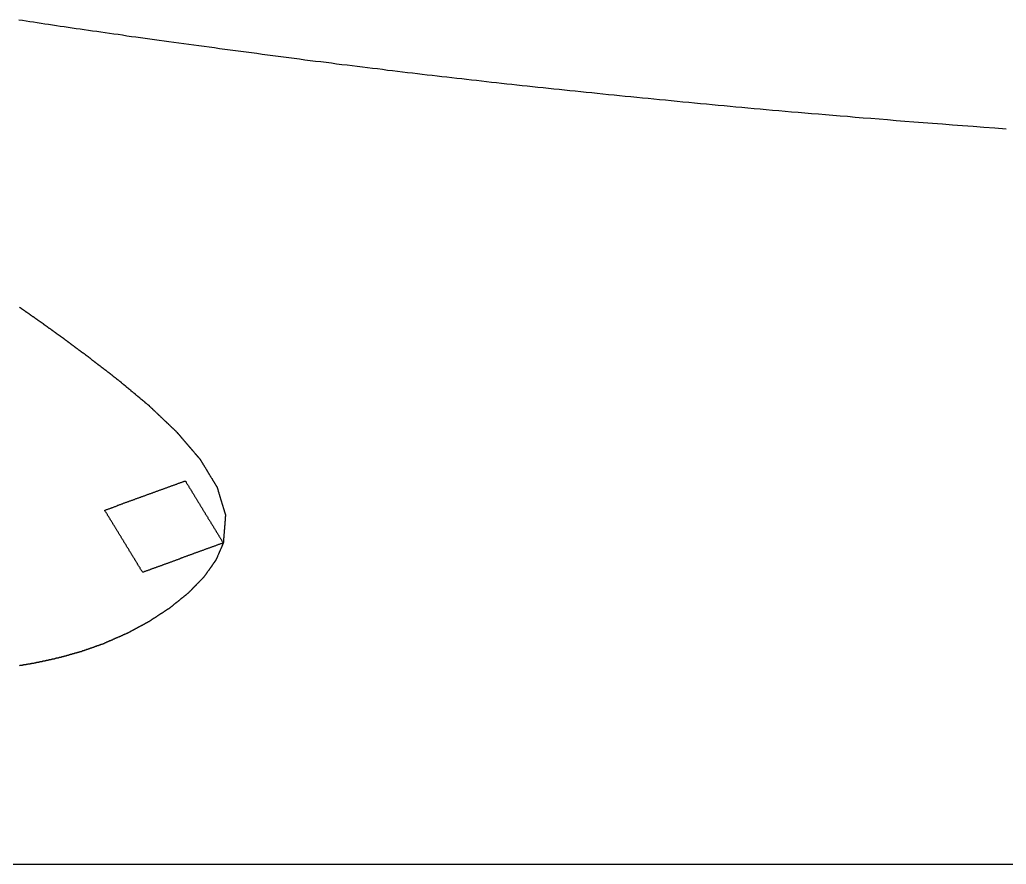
# Model space of a CAD drawing. Header units: millimetres. Extents: x 41 to 1041, y 1148 to 1248.
# Drawn here: x 343.72 to 386.87, y 1147.8 to 1184.72 of the extents above; entities that cross this region are included whole.
import ezdxf

# ---------------------------------------------------------------- set-up
doc = ezdxf.new("R2010")
doc.units = ezdxf.units.MM

msp = doc.modelspace()

# ---------------------------------------------------------------- linework, layer by layer
msp.add_line((41.281, 1147.802), (1041.281, 1147.802))
at = {"color": 3}
for points in [[(343.677, 1184.722, 0), (343.838, 1184.701, 0), (344, 1184.671, 0), (344.162, 1184.65, 0), (344.326, 1184.629, 0), (344.49, 1184.599, 0), (344.655, 1184.578, 0), (344.822, 1184.548, 0), (344.988, 1184.527, 0), (345.156, 1184.496, 0), (345.326, 1184.476, 0), (345.496, 1184.445, 0), (345.668, 1184.424, 0), (345.841, 1184.394, 0), (346.015, 1184.373, 0), (346.191, 1184.343, 0), (346.368, 1184.322, 0), (346.546, 1184.291, 0), (346.726, 1184.271, 0), (346.906, 1184.24, 0), (347.088, 1184.219, 0), (347.273, 1184.189, 0), (347.458, 1184.158, 0), (347.646, 1184.137, 0), (347.835, 1184.107, 0), (348.026, 1184.086, 0), (348.218, 1184.055, 0), (348.413, 1184.024, 0), (348.609, 1183.994, 0), (348.806, 1183.973, 0), (349.006, 1183.942, 0), (349.208, 1183.912, 0), (349.412, 1183.881, 0), (349.618, 1183.86, 0), (349.826, 1183.829, 0), (350.037, 1183.799, 0), (350.249, 1183.768, 0), (350.463, 1183.737, 0), (350.68, 1183.706, 0), (350.897, 1183.685, 0), (351.117, 1183.655, 0), (351.338, 1183.624, 0), (351.561, 1183.593, 0), (351.785, 1183.562, 0), (352.011, 1183.531, 0), (352.238, 1183.501, 0), (352.467, 1183.47, 0), (352.696, 1183.439, 0), (352.925, 1183.408, 0), (353.156, 1183.377, 0), (353.388, 1183.346, 0), (353.621, 1183.316, 0), (353.854, 1183.285, 0), (354.087, 1183.254, 0), (354.321, 1183.223, 0), (354.556, 1183.192, 0), (354.79, 1183.161, 0), (355.024, 1183.13, 0), (355.258, 1183.1, 0), (355.493, 1183.069, 0), (355.727, 1183.038, 0), (355.961, 1183.007, 0), (356.195, 1182.976, 0), (356.428, 1182.945, 0), (356.66, 1182.914, 0), (356.892, 1182.894, 0), (357.122, 1182.863, 0), (357.353, 1182.832, 0), (357.582, 1182.801, 0), (357.81, 1182.77, 0), (358.037, 1182.749, 0), (358.263, 1182.719, 0), (358.488, 1182.688, 0), (358.711, 1182.657, 0), (358.934, 1182.636, 0), (359.155, 1182.605, 0), (359.375, 1182.585, 0), (359.594, 1182.554, 0), (359.813, 1182.523, 0), (360.031, 1182.502, 0), (360.249, 1182.471, 0), (360.466, 1182.451, 0), (360.683, 1182.42, 0), (360.899, 1182.399, 0), (361.114, 1182.368, 0), (361.33, 1182.348, 0), (361.545, 1182.317, 0), (361.76, 1182.296, 0), (361.975, 1182.275, 0), (362.19, 1182.244, 0), (362.405, 1182.224, 0), (362.621, 1182.193, 0), (362.836, 1182.172, 0), (363.052, 1182.151, 0), (363.269, 1182.12, 0), (363.486, 1182.1, 0), (363.703, 1182.079, 0), (363.921, 1182.048, 0), (364.139, 1182.027, 0), (364.359, 1181.997, 0), (364.579, 1181.976, 0), (364.8, 1181.955, 0), (365.023, 1181.924, 0), (365.246, 1181.903, 0), (365.47, 1181.882, 0), (365.696, 1181.852, 0), (365.923, 1181.831, 0), (366.151, 1181.81, 0), (366.381, 1181.779, 0), (366.611, 1181.758, 0), (366.843, 1181.737, 0), (367.076, 1181.707, 0), (367.31, 1181.686, 0), (367.546, 1181.655, 0), (367.783, 1181.634, 0), (368.021, 1181.613, 0), (368.26, 1181.582, 0), (368.5, 1181.561, 0), (368.742, 1181.541, 0), (368.984, 1181.51, 0), (369.227, 1181.489, 0), (369.471, 1181.458, 0), (369.716, 1181.437, 0), (369.962, 1181.416, 0), (370.209, 1181.385, 0), (370.458, 1181.364, 0), (370.706, 1181.333, 0), (370.956, 1181.313, 0), (371.207, 1181.292, 0), (371.458, 1181.261, 0), (371.711, 1181.24, 0), (371.964, 1181.219, 0), (372.216, 1181.188, 0), (372.471, 1181.167, 0), (372.726, 1181.136, 0), (372.982, 1181.115, 0), (373.238, 1181.094, 0), (373.495, 1181.063, 0), (373.753, 1181.042, 0), (374.011, 1181.021, 0), (374.27, 1180.99, 0), (374.529, 1180.97, 0), (374.789, 1180.949, 0), (375.05, 1180.918, 0), (375.31, 1180.897, 0), (375.573, 1180.876, 0), (375.838, 1180.845, 0), (376.105, 1180.824, 0), (376.374, 1180.803, 0), (376.647, 1180.772, 0), (376.922, 1180.751, 0), (377.201, 1180.73, 0), (377.484, 1180.699, 0), (377.771, 1180.678, 0), (378.063, 1180.657, 0), (378.359, 1180.626, 0), (378.661, 1180.605, 0), (378.969, 1180.573, 0), (379.283, 1180.552, 0), (379.603, 1180.521, 0), (379.93, 1180.5, 0), (380.264, 1180.469, 0), (380.606, 1180.437, 0), (380.955, 1180.416, 0), (381.313, 1180.385, 0), (381.68, 1180.354, 0), (382.054, 1180.322, 0), (382.438, 1180.291, 0), (382.832, 1180.259, 0), (383.237, 1180.228, 0), (383.651, 1180.196, 0), (384.076, 1180.165, 0), (384.513, 1180.133, 0), (384.96, 1180.102, 0), (385.42, 1180.07, 0), (385.89, 1180.028, 0), (386.374, 1179.996, 0), (386.871, 1179.955, 0)], [(343.709, 1172.155, 0), (343.723, 1172.145, 0), (343.736, 1172.135, 0), (343.75, 1172.135, 0), (343.763, 1172.125, 0), (343.777, 1172.115, 0), (343.791, 1172.105, 0), (343.804, 1172.095, 0), (343.818, 1172.085, 0), (343.831, 1172.075, 0), (343.845, 1172.065, 0), (343.859, 1172.055, 0), (343.872, 1172.045, 0), (343.886, 1172.035, 0), (343.9, 1172.025, 0), (343.913, 1172.015, 0), (343.927, 1172.005, 0), (343.94, 1171.995, 0), (343.954, 1171.985, 0), (343.968, 1171.975, 0), (343.981, 1171.965, 0), (343.995, 1171.955, 0), (344.008, 1171.945, 0), (344.022, 1171.935, 0), (344.036, 1171.935, 0), (344.049, 1171.925, 0), (344.063, 1171.915, 0), (344.076, 1171.905, 0), (344.09, 1171.895, 0), (344.104, 1171.885, 0), (344.117, 1171.875, 0), (344.131, 1171.865, 0), (344.145, 1171.855, 0), (344.158, 1171.845, 0), (344.172, 1171.835, 0), (344.185, 1171.825, 0), (344.199, 1171.815, 0), (344.213, 1171.805, 0), (344.226, 1171.795, 0), (344.24, 1171.785, 0), (344.253, 1171.775, 0), (344.267, 1171.765, 0), (344.281, 1171.755, 0), (344.294, 1171.745, 0), (344.308, 1171.745, 0), (344.322, 1171.735, 0), (344.335, 1171.725, 0), (344.349, 1171.715, 0), (344.362, 1171.705, 0), (344.376, 1171.695, 0), (344.39, 1171.685, 0), (344.403, 1171.675, 0), (344.417, 1171.665, 0), (344.43, 1171.655, 0), (344.444, 1171.645, 0), (344.458, 1171.635, 0), (344.471, 1171.625, 0), (344.485, 1171.615, 0), (344.498, 1171.605, 0), (344.512, 1171.595, 0), (344.526, 1171.585, 0), (344.539, 1171.575, 0), (344.553, 1171.565, 0), (344.567, 1171.555, 0), (344.58, 1171.555, 0), (344.594, 1171.545, 0), (344.607, 1171.535, 0), (344.621, 1171.525, 0), (344.634, 1171.515, 0), (344.648, 1171.505, 0), (344.661, 1171.495, 0), (344.675, 1171.485, 0), (344.688, 1171.475, 0), (344.702, 1171.465, 0), (344.715, 1171.455, 0), (344.729, 1171.445, 0), (344.742, 1171.435, 0), (344.756, 1171.425, 0), (344.769, 1171.415, 0), (344.783, 1171.405, 0), (344.796, 1171.395, 0), (344.81, 1171.385, 0), (344.823, 1171.375, 0), (344.836, 1171.365, 0), (344.85, 1171.355, 0), (344.863, 1171.345, 0), (344.877, 1171.335, 0), (344.89, 1171.325, 0), (344.904, 1171.315, 0), (344.917, 1171.305, 0), (344.931, 1171.295, 0), (344.944, 1171.285, 0), (344.958, 1171.275, 0), (344.971, 1171.265, 0), (344.985, 1171.255, 0), (344.998, 1171.245, 0), (345.012, 1171.245, 0), (345.025, 1171.235, 0), (345.039, 1171.225, 0), (345.052, 1171.215, 0), (345.066, 1171.205, 0), (345.079, 1171.195, 0), (345.093, 1171.185, 0), (345.106, 1171.175, 0), (345.119, 1171.165, 0), (345.133, 1171.155, 0), (345.146, 1171.145, 0), (345.16, 1171.135, 0), (345.173, 1171.125, 0), (345.187, 1171.115, 0), (345.2, 1171.105, 0), (345.214, 1171.095, 0), (345.227, 1171.085, 0), (345.241, 1171.075, 0), (345.254, 1171.065, 0), (345.268, 1171.055, 0), (345.281, 1171.045, 0), (345.295, 1171.035, 0), (345.308, 1171.025, 0), (345.322, 1171.015, 0), (345.335, 1171.005, 0), (345.349, 1170.995, 0), (345.362, 1170.985, 0), (345.376, 1170.975, 0), (345.389, 1170.965, 0), (345.402, 1170.955, 0), (345.416, 1170.945, 0), (345.429, 1170.935, 0), (345.443, 1170.925, 0), (345.456, 1170.915, 0), (345.47, 1170.915, 0), (345.483, 1170.905, 0), (345.497, 1170.895, 0), (345.51, 1170.885, 0), (345.524, 1170.875, 0), (345.537, 1170.865, 0), (345.551, 1170.855, 0), (345.564, 1170.845, 0), (345.578, 1170.835, 0), (345.591, 1170.825, 0), (345.605, 1170.815, 0), (345.618, 1170.805, 0), (345.632, 1170.795, 0), (345.645, 1170.785, 0), (345.658, 1170.775, 0), (345.672, 1170.765, 0), (345.685, 1170.755, 0), (345.698, 1170.745, 0), (345.712, 1170.735, 0), (345.725, 1170.725, 0), (345.738, 1170.715, 0), (345.751, 1170.705, 0), (345.765, 1170.695, 0), (345.778, 1170.685, 0), (345.791, 1170.675, 0), (345.805, 1170.665, 0), (345.818, 1170.655, 0), (345.831, 1170.645, 0), (345.845, 1170.635, 0), (345.858, 1170.625, 0), (345.871, 1170.615, 0), (345.885, 1170.605, 0), (345.898, 1170.595, 0), (345.911, 1170.585, 0), (345.925, 1170.575, 0), (345.938, 1170.565, 0), (345.951, 1170.555, 0), (345.965, 1170.545, 0), (345.978, 1170.535, 0), (345.991, 1170.525, 0), (346.005, 1170.515, 0), (346.018, 1170.505, 0), (346.031, 1170.495, 0), (346.045, 1170.485, 0), (346.058, 1170.475, 0), (346.071, 1170.465, 0), (346.085, 1170.455, 0), (346.098, 1170.445, 0), (346.111, 1170.435, 0), (346.125, 1170.425, 0), (346.138, 1170.415, 0), (346.151, 1170.405, 0), (346.165, 1170.395, 0), (346.178, 1170.385, 0), (346.191, 1170.375, 0), (346.205, 1170.365, 0), (346.218, 1170.355, 0), (346.231, 1170.345, 0), (346.245, 1170.335, 0), (346.258, 1170.325, 0), (346.271, 1170.315, 0), (346.285, 1170.305, 0), (346.298, 1170.295, 0), (346.311, 1170.285, 0), (346.325, 1170.275, 0), (346.338, 1170.265, 0), (346.351, 1170.255, 0), (346.365, 1170.245, 0), (346.378, 1170.235, 0), (346.391, 1170.225, 0), (346.405, 1170.215, 0), (346.418, 1170.205, 0), (346.431, 1170.195, 0), (346.445, 1170.185, 0), (346.458, 1170.175, 0), (346.471, 1170.175, 0), (346.485, 1170.165, 0), (346.498, 1170.155, 0), (346.511, 1170.145, 0), (346.525, 1170.135, 0), (346.538, 1170.125, 0), (346.551, 1170.115, 0), (346.565, 1170.105, 0), (346.578, 1170.095, 0), (346.591, 1170.085, 0), (346.605, 1170.075, 0), (346.618, 1170.065, 0), (346.631, 1170.055, 0), (346.645, 1170.045, 0), (346.658, 1170.035, 0), (346.671, 1170.025, 0), (346.684, 1170.015, 0), (346.697, 1170.005, 0), (346.711, 1169.995, 0), (346.724, 1169.985, 0), (346.737, 1169.975, 0), (346.75, 1169.965, 0), (346.763, 1169.955, 0), (346.776, 1169.945, 0), (346.789, 1169.935, 0), (346.803, 1169.925, 0), (346.816, 1169.905, 0), (346.829, 1169.895, 0), (346.842, 1169.885, 0), (346.855, 1169.875, 0), (346.868, 1169.865, 0), (346.881, 1169.855, 0), (346.895, 1169.845, 0), (346.908, 1169.835, 0), (346.921, 1169.825, 0), (346.934, 1169.815, 0), (346.947, 1169.805, 0), (346.96, 1169.795, 0), (346.974, 1169.785, 0), (346.987, 1169.775, 0), (347, 1169.765, 0), (347.013, 1169.755, 0), (347.026, 1169.745, 0), (347.039, 1169.735, 0), (347.052, 1169.725, 0), (347.066, 1169.715, 0), (347.079, 1169.705, 0), (347.092, 1169.695, 0), (347.105, 1169.685, 0), (347.118, 1169.675, 0), (347.131, 1169.665, 0), (347.144, 1169.655, 0), (347.158, 1169.645, 0), (347.171, 1169.635, 0), (347.184, 1169.625, 0), (347.197, 1169.615, 0), (347.21, 1169.605, 0), (347.223, 1169.595, 0), (347.237, 1169.585, 0), (347.25, 1169.575, 0), (347.263, 1169.565, 0), (347.276, 1169.555, 0), (347.289, 1169.545, 0), (347.302, 1169.535, 0), (347.315, 1169.525, 0), (347.329, 1169.515, 0), (347.342, 1169.505, 0), (347.355, 1169.495, 0), (347.368, 1169.485, 0), (347.381, 1169.475, 0), (347.394, 1169.465, 0), (347.407, 1169.455, 0), (347.421, 1169.445, 0), (347.434, 1169.435, 0), (347.447, 1169.425, 0), (347.46, 1169.415, 0), (347.473, 1169.405, 0), (347.486, 1169.395, 0), (347.5, 1169.385, 0), (347.513, 1169.375, 0), (347.526, 1169.365, 0), (347.539, 1169.355, 0), (347.552, 1169.345, 0), (347.565, 1169.335, 0), (347.579, 1169.325, 0), (347.592, 1169.315, 0), (347.605, 1169.305, 0), (347.618, 1169.295, 0), (347.631, 1169.285, 0), (347.644, 1169.275, 0), (347.657, 1169.265, 0), (347.671, 1169.255, 0), (347.684, 1169.245, 0), (347.697, 1169.235, 0), (347.71, 1169.225, 0), (347.723, 1169.215, 0), (347.736, 1169.205, 0), (347.75, 1169.195, 0), (347.763, 1169.185, 0), (347.776, 1169.165, 0), (347.789, 1169.155, 0), (347.802, 1169.145, 0), (347.815, 1169.135, 0), (347.828, 1169.125, 0), (347.842, 1169.115, 0), (347.855, 1169.105, 0), (347.868, 1169.095, 0), (347.881, 1169.085, 0), (347.894, 1169.075, 0), (347.907, 1169.065, 0), (347.921, 1169.055, 0), (347.934, 1169.045, 0), (347.947, 1169.035, 0), (347.96, 1169.025, 0), (347.973, 1169.015, 0), (347.986, 1169.005, 0), (348, 1168.995, 0), (348.013, 1168.985, 0), (348.026, 1168.975, 0), (348.039, 1168.965, 0), (348.051, 1168.955, 0), (348.064, 1168.945, 0), (348.077, 1168.935, 0), (348.09, 1168.925, 0), (348.102, 1168.915, 0), (348.115, 1168.905, 0), (348.128, 1168.895, 0), (348.141, 1168.885, 0), (348.153, 1168.875, 0), (348.166, 1168.865, 0), (348.179, 1168.855, 0), (348.192, 1168.835, 0), (348.204, 1168.825, 0), (348.217, 1168.815, 0), (348.23, 1168.805, 0), (348.243, 1168.795, 0), (348.255, 1168.785, 0), (348.268, 1168.775, 0), (348.281, 1168.765, 0), (348.294, 1168.755, 0), (348.306, 1168.745, 0), (348.319, 1168.735, 0), (348.332, 1168.725, 0), (348.345, 1168.715, 0), (348.357, 1168.705, 0), (348.37, 1168.695, 0), (348.383, 1168.675, 0), (348.396, 1168.665, 0), (348.408, 1168.655, 0), (348.421, 1168.645, 0), (348.434, 1168.635, 0), (348.447, 1168.625, 0), (348.459, 1168.615, 0), (348.472, 1168.605, 0), (348.485, 1168.595, 0), (348.498, 1168.585, 0), (348.51, 1168.575, 0), (348.523, 1168.565, 0), (348.536, 1168.555, 0), (348.549, 1168.545, 0), (348.561, 1168.535, 0), (348.574, 1168.525, 0), (348.587, 1168.505, 0), (348.6, 1168.495, 0), (348.612, 1168.485, 0), (348.625, 1168.475, 0), (348.638, 1168.465, 0), (348.651, 1168.455, 0), (348.663, 1168.445, 0), (348.676, 1168.435, 0), (348.689, 1168.425, 0), (348.702, 1168.415, 0), (348.714, 1168.405, 0), (348.727, 1168.395, 0), (348.74, 1168.385, 0), (348.753, 1168.375, 0), (348.765, 1168.365, 0), (348.778, 1168.355, 0), (348.791, 1168.335, 0), (348.804, 1168.325, 0), (348.816, 1168.315, 0), (348.829, 1168.305, 0), (348.842, 1168.295, 0), (348.855, 1168.285, 0), (348.868, 1168.275, 0), (348.88, 1168.265, 0), (348.893, 1168.255, 0), (348.906, 1168.245, 0), (348.919, 1168.235, 0), (348.931, 1168.225, 0), (348.944, 1168.215, 0), (348.957, 1168.205, 0), (348.97, 1168.195, 0), (348.982, 1168.185, 0), (348.995, 1168.165, 0), (349.008, 1168.155, 0), (349.021, 1168.145, 0), (349.033, 1168.135, 0), (349.046, 1168.125, 0), (349.059, 1168.115, 0), (349.072, 1168.105, 0), (349.084, 1168.095, 0), (349.097, 1168.085, 0), (349.11, 1168.075, 0), (349.123, 1168.065, 0), (349.136, 1168.055, 0), (349.148, 1168.045, 0), (349.161, 1168.035, 0), (349.174, 1168.025, 0), (349.187, 1168.015, 0), (349.199, 1167.995, 0), (349.212, 1167.985, 0), (349.225, 1167.975, 0), (349.238, 1167.965, 0), (349.25, 1167.955, 0), (349.263, 1167.945, 0), (349.276, 1167.935, 0), (349.289, 1167.925, 0), (349.301, 1167.915, 0), (349.314, 1167.905, 0), (349.327, 1167.895, 0), (349.34, 1167.885, 0), (349.353, 1167.875, 0), (349.365, 1167.865, 0), (349.377, 1167.855, 0), (349.389, 1167.835, 0), (349.401, 1167.825, 0), (349.413, 1167.815, 0), (349.425, 1167.805, 0), (349.437, 1167.795, 0), (349.449, 1167.785, 0), (349.461, 1167.765, 0), (349.473, 1167.755, 0), (349.485, 1167.745, 0), (349.498, 1167.735, 0), (349.51, 1167.725, 0), (349.522, 1167.715, 0), (349.534, 1167.705, 0), (349.546, 1167.685, 0), (349.558, 1167.675, 0), (349.57, 1167.665, 0), (349.582, 1167.655, 0), (349.594, 1167.645, 0), (349.606, 1167.635, 0), (349.618, 1167.625, 0), (349.63, 1167.605, 0), (349.642, 1167.595, 0), (349.654, 1167.585, 0), (349.666, 1167.575, 0), (349.678, 1167.565, 0), (349.69, 1167.555, 0), (349.702, 1167.545, 0), (349.714, 1167.525, 0), (349.726, 1167.515, 0), (349.738, 1167.505, 0), (349.75, 1167.495, 0), (349.762, 1167.485, 0), (349.774, 1167.475, 0), (349.786, 1167.465, 0), (349.798, 1167.445, 0), (349.81, 1167.435, 0), (349.822, 1167.425, 0), (349.834, 1167.415, 0), (349.846, 1167.405, 0), (349.859, 1167.395, 0), (349.871, 1167.385, 0), (349.883, 1167.365, 0), (349.895, 1167.355, 0), (349.907, 1167.345, 0), (349.919, 1167.335, 0), (349.931, 1167.325, 0), (349.943, 1167.315, 0), (349.955, 1167.305, 0), (349.967, 1167.285, 0), (349.979, 1167.275, 0), (349.991, 1167.265, 0), (350.003, 1167.255, 0), (350.015, 1167.245, 0), (350.027, 1167.235, 0), (350.039, 1167.225, 0), (350.051, 1167.205, 0), (350.063, 1167.195, 0), (350.075, 1167.185, 0), (350.087, 1167.175, 0), (350.099, 1167.165, 0), (350.111, 1167.155, 0), (350.123, 1167.145, 0), (350.136, 1167.125, 0), (350.148, 1167.115, 0), (350.16, 1167.105, 0), (350.172, 1167.095, 0), (350.184, 1167.085, 0), (350.196, 1167.075, 0), (350.208, 1167.065, 0), (350.22, 1167.045, 0), (350.232, 1167.035, 0), (350.244, 1167.025, 0), (350.256, 1167.015, 0), (350.268, 1167.005, 0), (350.28, 1166.995, 0), (350.292, 1166.985, 0), (350.304, 1166.965, 0), (350.316, 1166.955, 0), (350.328, 1166.945, 0), (350.34, 1166.935, 0), (350.352, 1166.925, 0), (350.364, 1166.915, 0), (350.377, 1166.905, 0), (350.389, 1166.885, 0), (350.401, 1166.875, 0), (350.413, 1166.865, 0), (350.425, 1166.855, 0), (350.437, 1166.845, 0), (350.449, 1166.835, 0), (350.461, 1166.825, 0), (350.473, 1166.805, 0), (350.485, 1166.795, 0), (350.497, 1166.785, 0), (350.509, 1166.775, 0), (350.521, 1166.765, 0), (350.533, 1166.755, 0), (350.545, 1166.745, 0), (350.557, 1166.725, 0), (350.569, 1166.715, 0), (350.582, 1166.705, 0), (350.593, 1166.695, 0), (350.604, 1166.685, 0), (350.614, 1166.665, 0), (350.625, 1166.655, 0), (350.636, 1166.645, 0), (350.647, 1166.635, 0), (350.657, 1166.615, 0), (350.668, 1166.605, 0), (350.679, 1166.595, 0), (350.69, 1166.585, 0), (350.701, 1166.565, 0), (350.711, 1166.555, 0), (350.722, 1166.545, 0), (350.733, 1166.535, 0), (350.744, 1166.515, 0), (350.755, 1166.505, 0), (350.765, 1166.495, 0), (350.776, 1166.485, 0), (350.787, 1166.465, 0), (350.798, 1166.455, 0), (350.808, 1166.445, 0), (350.819, 1166.425, 0), (350.83, 1166.415, 0), (350.841, 1166.405, 0), (350.852, 1166.395, 0), (350.862, 1166.375, 0), (350.873, 1166.365, 0), (350.884, 1166.355, 0), (350.895, 1166.345, 0), (350.906, 1166.325, 0), (350.916, 1166.315, 0), (350.927, 1166.305, 0), (350.938, 1166.295, 0), (350.949, 1166.275, 0), (350.96, 1166.265, 0), (350.97, 1166.255, 0), (350.981, 1166.245, 0), (350.992, 1166.225, 0), (351.003, 1166.215, 0), (351.014, 1166.205, 0), (351.024, 1166.185, 0), (351.035, 1166.175, 0), (351.046, 1166.165, 0), (351.057, 1166.155, 0), (351.068, 1166.135, 0), (351.078, 1166.125, 0), (351.089, 1166.115, 0), (351.1, 1166.105, 0), (351.111, 1166.085, 0), (351.122, 1166.075, 0), (351.132, 1166.065, 0), (351.143, 1166.055, 0), (351.154, 1166.035, 0), (351.165, 1166.025, 0), (351.176, 1166.015, 0), (351.187, 1166.005, 0), (351.197, 1165.985, 0), (351.208, 1165.975, 0), (351.219, 1165.965, 0), (351.23, 1165.955, 0), (351.241, 1165.935, 0), (351.251, 1165.925, 0), (351.262, 1165.915, 0), (351.273, 1165.905, 0), (351.284, 1165.885, 0), (351.295, 1165.875, 0), (351.305, 1165.865, 0), (351.316, 1165.845, 0), (351.327, 1165.835, 0), (351.338, 1165.825, 0), (351.349, 1165.815, 0), (351.36, 1165.795, 0), (351.37, 1165.785, 0), (351.381, 1165.775, 0), (351.392, 1165.765, 0), (351.403, 1165.745, 0), (351.414, 1165.735, 0), (351.425, 1165.725, 0), (351.435, 1165.715, 0), (351.446, 1165.695, 0), (351.457, 1165.685, 0), (351.468, 1165.675, 0), (351.479, 1165.665, 0), (351.489, 1165.645, 0), (351.5, 1165.635, 0), (351.511, 1165.625, 0), (351.522, 1165.615, 0), (351.533, 1165.595, 0), (351.544, 1165.585, 0), (351.554, 1165.575, 0), (351.565, 1165.565, 0), (351.576, 1165.545, 0), (351.587, 1165.535, 0), (351.598, 1165.525, 0), (351.609, 1165.505, 0), (351.618, 1165.495, 0), (351.626, 1165.485, 0), (351.635, 1165.465, 0), (351.643, 1165.455, 0), (351.652, 1165.435, 0), (351.661, 1165.425, 0), (351.669, 1165.415, 0), (351.678, 1165.395, 0), (351.686, 1165.385, 0), (351.695, 1165.365, 0), (351.704, 1165.355, 0), (351.712, 1165.335, 0), (351.721, 1165.325, 0), (351.73, 1165.315, 0), (351.738, 1165.295, 0), (351.747, 1165.285, 0), (351.755, 1165.265, 0), (351.764, 1165.255, 0), (351.773, 1165.245, 0), (351.781, 1165.225, 0), (351.79, 1165.215, 0), (351.799, 1165.195, 0), (351.807, 1165.185, 0), (351.816, 1165.165, 0), (351.824, 1165.155, 0), (351.833, 1165.145, 0), (351.842, 1165.125, 0), (351.85, 1165.115, 0), (351.859, 1165.095, 0), (351.868, 1165.085, 0), (351.876, 1165.075, 0), (351.885, 1165.055, 0), (351.893, 1165.045, 0), (351.902, 1165.025, 0), (351.911, 1165.015, 0), (351.919, 1164.995, 0), (351.928, 1164.985, 0), (351.937, 1164.975, 0), (351.945, 1164.955, 0), (351.954, 1164.945, 0), (351.963, 1164.925, 0), (351.971, 1164.915, 0), (351.98, 1164.895, 0), (351.988, 1164.885, 0), (351.997, 1164.875, 0), (352.006, 1164.855, 0), (352.014, 1164.845, 0), (352.023, 1164.825, 0), (352.032, 1164.815, 0), (352.04, 1164.805, 0), (352.049, 1164.785, 0), (352.058, 1164.775, 0), (352.066, 1164.755, 0), (352.075, 1164.745, 0), (352.084, 1164.725, 0), (352.092, 1164.715, 0), (352.101, 1164.705, 0), (352.11, 1164.685, 0), (352.118, 1164.675, 0), (352.127, 1164.655, 0), (352.135, 1164.645, 0), (352.144, 1164.635, 0), (352.153, 1164.615, 0), (352.161, 1164.605, 0), (352.17, 1164.585, 0), (352.179, 1164.575, 0), (352.187, 1164.555, 0), (352.196, 1164.545, 0), (352.205, 1164.535, 0), (352.213, 1164.515, 0), (352.222, 1164.505, 0), (352.231, 1164.485, 0), (352.239, 1164.475, 0), (352.248, 1164.465, 0), (352.257, 1164.445, 0), (352.265, 1164.435, 0), (352.274, 1164.415, 0), (352.283, 1164.405, 0), (352.291, 1164.385, 0), (352.3, 1164.375, 0), (352.309, 1164.365, 0), (352.317, 1164.345, 0), (352.326, 1164.335, 0), (352.335, 1164.315, 0), (352.343, 1164.305, 0), (352.352, 1164.295, 0), (352.357, 1164.275, 0), (352.362, 1164.255, 0), (352.366, 1164.245, 0), (352.371, 1164.225, 0), (352.376, 1164.215, 0), (352.381, 1164.195, 0), (352.385, 1164.175, 0), (352.39, 1164.165, 0), (352.395, 1164.145, 0), (352.4, 1164.135, 0), (352.405, 1164.115, 0), (352.409, 1164.095, 0), (352.414, 1164.085, 0), (352.419, 1164.065, 0), (352.424, 1164.055, 0), (352.428, 1164.035, 0), (352.433, 1164.025, 0), (352.438, 1164.005, 0), (352.443, 1163.985, 0), (352.448, 1163.975, 0), (352.452, 1163.955, 0), (352.457, 1163.945, 0), (352.462, 1163.925, 0), (352.467, 1163.905, 0), (352.472, 1163.895, 0), (352.476, 1163.875, 0), (352.481, 1163.865, 0), (352.486, 1163.845, 0), (352.491, 1163.825, 0), (352.495, 1163.815, 0), (352.5, 1163.795, 0), (352.505, 1163.785, 0), (352.51, 1163.765, 0), (352.515, 1163.745, 0), (352.519, 1163.735, 0), (352.524, 1163.715, 0), (352.529, 1163.705, 0), (352.534, 1163.685, 0), (352.539, 1163.675, 0), (352.543, 1163.655, 0), (352.548, 1163.635, 0), (352.553, 1163.625, 0), (352.558, 1163.605, 0), (352.563, 1163.595, 0), (352.567, 1163.575, 0), (352.572, 1163.555, 0), (352.577, 1163.545, 0), (352.582, 1163.525, 0), (352.587, 1163.515, 0), (352.591, 1163.495, 0), (352.596, 1163.475, 0), (352.601, 1163.465, 0), (352.606, 1163.445, 0), (352.61, 1163.435, 0), (352.615, 1163.415, 0), (352.62, 1163.405, 0), (352.625, 1163.385, 0), (352.63, 1163.365, 0), (352.634, 1163.355, 0), (352.639, 1163.335, 0), (352.644, 1163.325, 0), (352.649, 1163.305, 0), (352.654, 1163.285, 0), (352.658, 1163.275, 0), (352.663, 1163.255, 0), (352.668, 1163.245, 0), (352.673, 1163.225, 0), (352.678, 1163.205, 0), (352.683, 1163.195, 0), (352.687, 1163.175, 0), (352.692, 1163.165, 0), (352.697, 1163.145, 0), (352.702, 1163.135, 0), (352.707, 1163.115, 0), (352.711, 1163.095, 0), (352.716, 1163.085, 0), (352.721, 1163.065, 0), (352.72, 1163.055, 0), (352.719, 1163.035, 0), (352.718, 1163.015, 0), (352.716, 1163.005, 0), (352.715, 1162.985, 0), (352.714, 1162.965, 0), (352.713, 1162.955, 0), (352.711, 1162.935, 0), (352.71, 1162.915, 0), (352.709, 1162.905, 0), (352.707, 1162.885, 0), (352.706, 1162.865, 0), (352.705, 1162.855, 0), (352.704, 1162.835, 0), (352.702, 1162.815, 0), (352.701, 1162.805, 0), (352.7, 1162.785, 0), (352.698, 1162.765, 0), (352.697, 1162.755, 0), (352.696, 1162.735, 0), (352.694, 1162.715, 0), (352.693, 1162.705, 0), (352.692, 1162.685, 0), (352.691, 1162.665, 0), (352.689, 1162.655, 0), (352.688, 1162.635, 0), (352.687, 1162.615, 0), (352.685, 1162.605, 0), (352.684, 1162.585, 0), (352.683, 1162.565, 0), (352.681, 1162.555, 0), (352.68, 1162.535, 0), (352.679, 1162.525, 0), (352.678, 1162.505, 0), (352.676, 1162.485, 0), (352.675, 1162.475, 0), (352.674, 1162.455, 0), (352.672, 1162.435, 0), (352.671, 1162.425, 0), (352.67, 1162.405, 0), (352.668, 1162.385, 0), (352.667, 1162.375, 0), (352.666, 1162.355, 0), (352.665, 1162.335, 0), (352.663, 1162.325, 0), (352.662, 1162.305, 0), (352.661, 1162.285, 0), (352.659, 1162.275, 0), (352.658, 1162.255, 0), (352.657, 1162.235, 0), (352.655, 1162.225, 0), (352.654, 1162.205, 0), (352.653, 1162.185, 0), (352.652, 1162.175, 0), (352.65, 1162.155, 0), (352.649, 1162.135, 0), (352.648, 1162.125, 0), (352.646, 1162.105, 0), (352.645, 1162.085, 0), (352.644, 1162.075, 0), (352.642, 1162.055, 0), (352.641, 1162.045, 0), (352.64, 1162.025, 0), (352.639, 1162.005, 0), (352.637, 1161.995, 0), (352.636, 1161.975, 0), (352.635, 1161.955, 0), (352.633, 1161.945, 0), (352.632, 1161.925, 0), (352.631, 1161.905, 0), (352.629, 1161.895, 0), (352.628, 1161.875, 0), (352.627, 1161.855, 0), (352.625, 1161.845, 0), (352.618, 1161.825, 0), (352.611, 1161.815, 0), (352.605, 1161.795, 0), (352.598, 1161.785, 0), (352.592, 1161.765, 0), (352.585, 1161.755, 0), (352.578, 1161.735, 0), (352.572, 1161.725, 0), (352.565, 1161.705, 0), (352.558, 1161.685, 0), (352.552, 1161.675, 0), (352.545, 1161.655, 0), (352.538, 1161.645, 0), (352.532, 1161.625, 0), (352.525, 1161.615, 0), (352.518, 1161.595, 0), (352.512, 1161.585, 0), (352.505, 1161.565, 0), (352.499, 1161.555, 0), (352.492, 1161.535, 0), (352.485, 1161.525, 0), (352.479, 1161.505, 0), (352.472, 1161.495, 0), (352.465, 1161.475, 0), (352.459, 1161.465, 0), (352.452, 1161.445, 0), (352.445, 1161.435, 0), (352.439, 1161.415, 0), (352.432, 1161.405, 0), (352.425, 1161.385, 0), (352.419, 1161.375, 0), (352.412, 1161.355, 0), (352.405, 1161.335, 0), (352.399, 1161.325, 0), (352.392, 1161.305, 0), (352.386, 1161.295, 0), (352.379, 1161.275, 0), (352.372, 1161.265, 0), (352.366, 1161.245, 0), (352.359, 1161.235, 0), (352.352, 1161.215, 0), (352.346, 1161.205, 0), (352.339, 1161.185, 0), (352.332, 1161.175, 0), (352.326, 1161.155, 0), (352.319, 1161.145, 0), (352.312, 1161.125, 0), (352.306, 1161.115, 0), (352.299, 1161.095, 0), (352.29, 1161.085, 0), (352.281, 1161.065, 0), (352.271, 1161.055, 0), (352.262, 1161.045, 0), (352.252, 1161.025, 0), (352.242, 1161.015, 0), (352.233, 1161.005, 0), (352.223, 1160.985, 0), (352.214, 1160.975, 0), (352.204, 1160.965, 0), (352.194, 1160.945, 0), (352.185, 1160.935, 0), (352.175, 1160.915, 0), (352.166, 1160.905, 0), (352.156, 1160.895, 0), (352.146, 1160.875, 0), (352.137, 1160.865, 0), (352.127, 1160.855, 0), (352.118, 1160.835, 0), (352.108, 1160.825, 0), (352.098, 1160.815, 0), (352.089, 1160.795, 0), (352.079, 1160.785, 0), (352.07, 1160.775, 0), (352.06, 1160.755, 0), (352.05, 1160.745, 0), (352.041, 1160.725, 0), (352.031, 1160.715, 0), (352.022, 1160.705, 0), (352.012, 1160.685, 0), (352.002, 1160.675, 0), (351.993, 1160.665, 0), (351.983, 1160.645, 0), (351.973, 1160.635, 0), (351.964, 1160.625, 0), (351.954, 1160.605, 0), (351.945, 1160.595, 0), (351.935, 1160.585, 0), (351.925, 1160.565, 0), (351.916, 1160.555, 0), (351.906, 1160.545, 0), (351.897, 1160.525, 0), (351.887, 1160.515, 0), (351.877, 1160.495, 0), (351.868, 1160.485, 0), (351.858, 1160.475, 0), (351.848, 1160.455, 0), (351.839, 1160.445, 0), (351.829, 1160.435, 0), (351.82, 1160.415, 0), (351.81, 1160.405, 0), (351.8, 1160.395, 0), (351.791, 1160.375, 0), (351.781, 1160.365, 0), (351.77, 1160.355, 0), (351.759, 1160.345, 0), (351.747, 1160.325, 0), (351.736, 1160.315, 0), (351.724, 1160.305, 0), (351.712, 1160.295, 0), (351.701, 1160.285, 0), (351.689, 1160.265, 0), (351.678, 1160.255, 0), (351.666, 1160.245, 0), (351.654, 1160.235, 0), (351.643, 1160.225, 0), (351.631, 1160.205, 0), (351.62, 1160.195, 0), (351.608, 1160.185, 0), (351.597, 1160.175, 0), (351.585, 1160.165, 0), (351.573, 1160.145, 0), (351.562, 1160.135, 0), (351.55, 1160.125, 0), (351.539, 1160.115, 0), (351.527, 1160.105, 0), (351.515, 1160.095, 0), (351.504, 1160.075, 0), (351.492, 1160.065, 0), (351.481, 1160.055, 0), (351.469, 1160.045, 0), (351.458, 1160.035, 0), (351.446, 1160.015, 0), (351.434, 1160.005, 0), (351.423, 1159.995, 0), (351.411, 1159.985, 0), (351.4, 1159.975, 0), (351.388, 1159.955, 0), (351.376, 1159.945, 0), (351.365, 1159.935, 0), (351.353, 1159.925, 0), (351.342, 1159.915, 0), (351.33, 1159.895, 0), (351.318, 1159.885, 0), (351.307, 1159.875, 0), (351.295, 1159.865, 0), (351.284, 1159.855, 0), (351.272, 1159.845, 0), (351.261, 1159.825, 0), (351.249, 1159.815, 0), (351.237, 1159.805, 0), (351.226, 1159.795, 0), (351.214, 1159.785, 0), (351.203, 1159.765, 0), (351.191, 1159.755, 0), (351.179, 1159.745, 0), (351.168, 1159.735, 0), (351.156, 1159.725, 0), (351.145, 1159.705, 0), (351.133, 1159.695, 0), (351.121, 1159.685, 0), (351.11, 1159.675, 0), (351.098, 1159.665, 0), (351.085, 1159.655, 0), (351.073, 1159.645, 0), (351.06, 1159.635, 0), (351.047, 1159.625, 0), (351.034, 1159.605, 0), (351.021, 1159.595, 0), (351.008, 1159.585, 0), (350.995, 1159.575, 0), (350.982, 1159.565, 0), (350.969, 1159.555, 0), (350.956, 1159.545, 0), (350.943, 1159.535, 0), (350.93, 1159.525, 0), (350.918, 1159.515, 0), (350.905, 1159.505, 0), (350.892, 1159.495, 0), (350.879, 1159.485, 0), (350.866, 1159.475, 0), (350.853, 1159.465, 0), (350.84, 1159.455, 0), (350.827, 1159.445, 0), (350.814, 1159.435, 0), (350.801, 1159.425, 0), (350.788, 1159.415, 0), (350.775, 1159.405, 0), (350.762, 1159.395, 0), (350.75, 1159.385, 0), (350.737, 1159.365, 0), (350.724, 1159.355, 0), (350.711, 1159.345, 0), (350.698, 1159.335, 0), (350.685, 1159.325, 0), (350.672, 1159.315, 0), (350.659, 1159.305, 0), (350.646, 1159.295, 0), (350.633, 1159.285, 0), (350.62, 1159.275, 0), (350.607, 1159.265, 0), (350.594, 1159.255, 0), (350.582, 1159.245, 0), (350.569, 1159.235, 0), (350.556, 1159.225, 0), (350.543, 1159.215, 0), (350.53, 1159.205, 0), (350.517, 1159.195, 0), (350.504, 1159.185, 0), (350.491, 1159.175, 0), (350.478, 1159.165, 0), (350.465, 1159.155, 0), (350.452, 1159.145, 0), (350.439, 1159.135, 0), (350.426, 1159.115, 0), (350.413, 1159.105, 0), (350.401, 1159.095, 0), (350.388, 1159.085, 0), (350.375, 1159.075, 0), (350.362, 1159.065, 0), (350.349, 1159.055, 0), (350.336, 1159.045, 0), (350.323, 1159.035, 0), (350.31, 1159.025, 0), (350.297, 1159.015, 0), (350.284, 1159.005, 0), (350.27, 1158.995, 0), (350.256, 1158.985, 0), (350.242, 1158.975, 0), (350.229, 1158.965, 0), (350.215, 1158.955, 0), (350.201, 1158.955, 0), (350.187, 1158.945, 0), (350.173, 1158.935, 0), (350.159, 1158.925, 0), (350.145, 1158.915, 0), (350.131, 1158.905, 0), (350.117, 1158.895, 0), (350.103, 1158.885, 0), (350.09, 1158.875, 0), (350.076, 1158.865, 0), (350.062, 1158.855, 0), (350.048, 1158.855, 0), (350.034, 1158.845, 0), (350.02, 1158.835, 0), (350.006, 1158.825, 0), (349.992, 1158.815, 0), (349.978, 1158.805, 0), (349.964, 1158.795, 0), (349.951, 1158.785, 0), (349.937, 1158.775, 0), (349.923, 1158.765, 0), (349.909, 1158.765, 0), (349.895, 1158.755, 0), (349.881, 1158.745, 0), (349.867, 1158.735, 0), (349.853, 1158.725, 0), (349.839, 1158.715, 0), (349.825, 1158.705, 0), (349.812, 1158.695, 0), (349.798, 1158.685, 0), (349.784, 1158.675, 0), (349.77, 1158.665, 0), (349.756, 1158.665, 0), (349.742, 1158.655, 0), (349.728, 1158.645, 0), (349.714, 1158.635, 0), (349.7, 1158.625, 0), (349.686, 1158.615, 0), (349.672, 1158.605, 0), (349.659, 1158.595, 0), (349.645, 1158.585, 0), (349.631, 1158.575, 0), (349.617, 1158.565, 0), (349.603, 1158.565, 0), (349.589, 1158.555, 0), (349.575, 1158.545, 0), (349.561, 1158.535, 0), (349.547, 1158.525, 0), (349.533, 1158.515, 0), (349.519, 1158.505, 0), (349.506, 1158.495, 0), (349.492, 1158.485, 0), (349.478, 1158.475, 0), (349.464, 1158.465, 0), (349.45, 1158.465, 0), (349.436, 1158.455, 0), (349.422, 1158.445, 0), (349.408, 1158.435, 0), (349.394, 1158.425, 0), (349.38, 1158.415, 0), (349.366, 1158.405, 0), (349.352, 1158.395, 0), (349.337, 1158.395, 0), (349.322, 1158.385, 0), (349.308, 1158.375, 0), (349.293, 1158.365, 0), (349.279, 1158.355, 0), (349.264, 1158.355, 0), (349.249, 1158.345, 0), (349.235, 1158.335, 0), (349.22, 1158.325, 0), (349.205, 1158.325, 0), (349.191, 1158.315, 0), (349.176, 1158.305, 0), (349.162, 1158.295, 0), (349.147, 1158.285, 0), (349.132, 1158.285, 0), (349.118, 1158.275, 0), (349.103, 1158.265, 0), (349.088, 1158.255, 0), (349.074, 1158.245, 0), (349.059, 1158.245, 0), (349.044, 1158.235, 0), (349.03, 1158.225, 0), (349.015, 1158.215, 0), (349.001, 1158.215, 0), (348.986, 1158.205, 0), (348.971, 1158.195, 0), (348.957, 1158.185, 0), (348.942, 1158.175, 0), (348.927, 1158.175, 0), (348.913, 1158.165, 0), (348.898, 1158.155, 0), (348.884, 1158.145, 0), (348.869, 1158.135, 0), (348.854, 1158.135, 0), (348.84, 1158.125, 0), (348.825, 1158.115, 0), (348.81, 1158.105, 0), (348.796, 1158.105, 0), (348.781, 1158.095, 0), (348.766, 1158.085, 0), (348.752, 1158.075, 0), (348.737, 1158.065, 0), (348.723, 1158.065, 0), (348.708, 1158.055, 0), (348.693, 1158.045, 0), (348.679, 1158.035, 0), (348.664, 1158.025, 0), (348.649, 1158.025, 0), (348.635, 1158.015, 0), (348.62, 1158.005, 0), (348.606, 1157.995, 0), (348.591, 1157.995, 0), (348.576, 1157.985, 0), (348.562, 1157.975, 0), (348.547, 1157.965, 0), (348.532, 1157.955, 0), (348.518, 1157.955, 0), (348.503, 1157.945, 0), (348.488, 1157.935, 0), (348.474, 1157.925, 0), (348.459, 1157.915, 0), (348.445, 1157.915, 0), (348.43, 1157.905, 0), (348.415, 1157.895, 0), (348.401, 1157.885, 0), (348.386, 1157.885, 0), (348.371, 1157.875, 0), (348.356, 1157.865, 0), (348.34, 1157.865, 0), (348.325, 1157.855, 0), (348.31, 1157.845, 0), (348.295, 1157.845, 0), (348.28, 1157.835, 0), (348.264, 1157.825, 0), (348.249, 1157.825, 0), (348.234, 1157.815, 0), (348.219, 1157.805, 0), (348.204, 1157.805, 0), (348.188, 1157.795, 0), (348.173, 1157.785, 0), (348.158, 1157.785, 0), (348.143, 1157.775, 0), (348.127, 1157.765, 0), (348.112, 1157.765, 0), (348.097, 1157.755, 0), (348.082, 1157.745, 0), (348.067, 1157.745, 0), (348.051, 1157.735, 0), (348.036, 1157.725, 0), (348.021, 1157.725, 0), (348.006, 1157.715, 0), (347.991, 1157.705, 0), (347.975, 1157.705, 0), (347.96, 1157.695, 0), (347.945, 1157.685, 0), (347.93, 1157.685, 0), (347.914, 1157.675, 0), (347.899, 1157.665, 0), (347.884, 1157.665, 0), (347.869, 1157.655, 0), (347.854, 1157.645, 0), (347.838, 1157.645, 0), (347.823, 1157.635, 0), (347.808, 1157.625, 0), (347.793, 1157.625, 0), (347.778, 1157.615, 0), (347.762, 1157.605, 0), (347.747, 1157.605, 0), (347.732, 1157.595, 0), (347.717, 1157.585, 0), (347.701, 1157.585, 0), (347.686, 1157.575, 0), (347.671, 1157.565, 0), (347.656, 1157.565, 0), (347.641, 1157.555, 0), (347.625, 1157.545, 0), (347.61, 1157.545, 0), (347.595, 1157.535, 0), (347.58, 1157.525, 0), (347.564, 1157.525, 0), (347.549, 1157.515, 0), (347.534, 1157.505, 0), (347.519, 1157.505, 0), (347.504, 1157.495, 0), (347.488, 1157.485, 0), (347.473, 1157.485, 0), (347.458, 1157.475, 0), (347.443, 1157.465, 0), (347.427, 1157.465, 0), (347.412, 1157.455, 0), (347.397, 1157.445, 0), (347.382, 1157.445, 0), (347.367, 1157.435, 0), (347.351, 1157.425, 0), (347.336, 1157.425, 0), (347.32, 1157.415, 0), (347.304, 1157.415, 0), (347.289, 1157.405, 0), (347.273, 1157.405, 0), (347.257, 1157.395, 0), (347.242, 1157.395, 0), (347.226, 1157.385, 0), (347.21, 1157.375, 0), (347.195, 1157.375, 0), (347.179, 1157.365, 0), (347.163, 1157.365, 0), (347.148, 1157.355, 0), (347.132, 1157.355, 0), (347.116, 1157.345, 0), (347.101, 1157.345, 0), (347.085, 1157.335, 0), (347.069, 1157.325, 0), (347.054, 1157.325, 0), (347.038, 1157.315, 0), (347.022, 1157.315, 0), (347.007, 1157.305, 0), (346.991, 1157.305, 0), (346.975, 1157.295, 0), (346.96, 1157.295, 0), (346.944, 1157.285, 0), (346.928, 1157.275, 0), (346.913, 1157.275, 0), (346.897, 1157.265, 0), (346.881, 1157.265, 0), (346.866, 1157.255, 0), (346.85, 1157.255, 0), (346.834, 1157.245, 0), (346.819, 1157.245, 0), (346.803, 1157.235, 0), (346.787, 1157.235, 0), (346.772, 1157.225, 0), (346.756, 1157.215, 0), (346.74, 1157.215, 0), (346.725, 1157.205, 0), (346.709, 1157.205, 0), (346.693, 1157.195, 0), (346.678, 1157.195, 0), (346.662, 1157.185, 0), (346.646, 1157.185, 0), (346.631, 1157.175, 0), (346.615, 1157.165, 0), (346.599, 1157.165, 0), (346.584, 1157.155, 0), (346.568, 1157.155, 0), (346.552, 1157.145, 0), (346.537, 1157.145, 0), (346.521, 1157.135, 0), (346.505, 1157.135, 0), (346.49, 1157.125, 0), (346.474, 1157.125, 0), (346.458, 1157.115, 0), (346.443, 1157.105, 0), (346.427, 1157.105, 0), (346.411, 1157.095, 0), (346.395, 1157.095, 0), (346.379, 1157.095, 0), (346.363, 1157.085, 0), (346.347, 1157.085, 0), (346.331, 1157.075, 0), (346.315, 1157.075, 0), (346.299, 1157.065, 0), (346.283, 1157.065, 0), (346.267, 1157.055, 0), (346.251, 1157.055, 0), (346.235, 1157.045, 0), (346.219, 1157.045, 0), (346.203, 1157.045, 0), (346.187, 1157.035, 0), (346.171, 1157.035, 0), (346.155, 1157.025, 0), (346.139, 1157.025, 0), (346.123, 1157.015, 0), (346.108, 1157.015, 0), (346.092, 1157.005, 0), (346.076, 1157.005, 0), (346.06, 1156.995, 0), (346.044, 1156.995, 0), (346.028, 1156.995, 0), (346.012, 1156.985, 0), (345.996, 1156.985, 0), (345.98, 1156.975, 0), (345.964, 1156.975, 0), (345.948, 1156.965, 0), (345.932, 1156.965, 0), (345.916, 1156.955, 0), (345.9, 1156.955, 0), (345.884, 1156.955, 0), (345.868, 1156.945, 0), (345.852, 1156.945, 0), (345.836, 1156.935, 0), (345.82, 1156.935, 0), (345.804, 1156.925, 0), (345.788, 1156.925, 0), (345.772, 1156.915, 0), (345.756, 1156.915, 0), (345.74, 1156.905, 0), (345.724, 1156.905, 0), (345.708, 1156.905, 0), (345.692, 1156.895, 0), (345.676, 1156.895, 0), (345.66, 1156.885, 0), (345.644, 1156.885, 0), (345.628, 1156.875, 0), (345.612, 1156.875, 0), (345.596, 1156.865, 0), (345.58, 1156.865, 0), (345.564, 1156.865, 0), (345.548, 1156.855, 0), (345.532, 1156.855, 0), (345.516, 1156.845, 0), (345.5, 1156.845, 0), (345.484, 1156.835, 0), (345.468, 1156.835, 0), (345.452, 1156.835, 0), (345.436, 1156.825, 0), (345.42, 1156.825, 0), (345.403, 1156.815, 0), (345.387, 1156.815, 0), (345.371, 1156.815, 0), (345.355, 1156.805, 0), (345.338, 1156.805, 0), (345.322, 1156.805, 0), (345.306, 1156.795, 0), (345.29, 1156.795, 0), (345.274, 1156.795, 0), (345.257, 1156.785, 0), (345.241, 1156.785, 0), (345.225, 1156.775, 0), (345.209, 1156.775, 0), (345.193, 1156.775, 0), (345.176, 1156.765, 0), (345.16, 1156.765, 0), (345.144, 1156.765, 0), (345.128, 1156.755, 0), (345.112, 1156.755, 0), (345.095, 1156.755, 0), (345.079, 1156.745, 0), (345.063, 1156.745, 0), (345.047, 1156.735, 0), (345.031, 1156.735, 0), (345.014, 1156.735, 0), (344.998, 1156.725, 0), (344.982, 1156.725, 0), (344.966, 1156.725, 0), (344.95, 1156.715, 0), (344.933, 1156.715, 0), (344.917, 1156.715, 0), (344.901, 1156.705, 0), (344.885, 1156.705, 0), (344.869, 1156.695, 0), (344.852, 1156.695, 0), (344.836, 1156.695, 0), (344.82, 1156.685, 0), (344.804, 1156.685, 0), (344.788, 1156.685, 0), (344.771, 1156.675, 0), (344.755, 1156.675, 0), (344.739, 1156.675, 0), (344.723, 1156.665, 0), (344.707, 1156.665, 0), (344.69, 1156.655, 0), (344.674, 1156.655, 0), (344.658, 1156.655, 0), (344.642, 1156.645, 0), (344.626, 1156.645, 0), (344.609, 1156.645, 0), (344.593, 1156.635, 0), (344.577, 1156.635, 0), (344.561, 1156.635, 0), (344.545, 1156.625, 0), (344.528, 1156.625, 0), (344.512, 1156.625, 0), (344.496, 1156.615, 0), (344.479, 1156.615, 0), (344.463, 1156.615, 0), (344.447, 1156.605, 0), (344.43, 1156.605, 0), (344.414, 1156.605, 0), (344.398, 1156.595, 0), (344.381, 1156.595, 0), (344.365, 1156.595, 0), (344.349, 1156.595, 0), (344.332, 1156.585, 0), (344.316, 1156.585, 0), (344.299, 1156.585, 0), (344.283, 1156.575, 0), (344.267, 1156.575, 0), (344.25, 1156.575, 0), (344.234, 1156.575, 0), (344.218, 1156.565, 0), (344.201, 1156.565, 0), (344.185, 1156.565, 0), (344.169, 1156.555, 0), (344.152, 1156.555, 0), (344.136, 1156.555, 0), (344.12, 1156.555, 0), (344.103, 1156.545, 0), (344.087, 1156.545, 0), (344.071, 1156.545, 0), (344.054, 1156.535, 0), (344.038, 1156.535, 0), (344.022, 1156.535, 0), (344.005, 1156.535, 0), (343.989, 1156.525, 0), (343.972, 1156.525, 0), (343.956, 1156.525, 0), (343.94, 1156.515, 0), (343.923, 1156.515, 0), (343.907, 1156.515, 0), (343.891, 1156.515, 0), (343.874, 1156.505, 0), (343.858, 1156.505, 0), (343.842, 1156.505, 0), (343.825, 1156.495, 0), (343.809, 1156.495, 0), (343.793, 1156.495, 0), (343.776, 1156.495, 0), (343.76, 1156.485, 0), (343.744, 1156.485, 0), (343.727, 1156.485, 0), (343.711, 1156.475, 0)], [(347.438, 1163.275, 0), (347.466, 1163.285, 0), (347.494, 1163.295, 0), (347.521, 1163.305, 0), (347.549, 1163.315, 0), (347.577, 1163.325, 0), (347.604, 1163.335, 0), (347.632, 1163.345, 0), (347.659, 1163.355, 0), (347.687, 1163.365, 0), (347.715, 1163.375, 0), (347.742, 1163.385, 0), (347.77, 1163.395, 0), (347.798, 1163.405, 0), (347.825, 1163.415, 0), (347.853, 1163.425, 0), (347.88, 1163.435, 0), (347.908, 1163.445, 0), (347.936, 1163.455, 0), (347.963, 1163.465, 0), (347.991, 1163.475, 0), (348.018, 1163.495, 0), (348.046, 1163.505, 0), (348.074, 1163.515, 0), (348.101, 1163.525, 0), (348.129, 1163.535, 0), (348.157, 1163.545, 0), (348.184, 1163.555, 0), (348.212, 1163.565, 0), (348.239, 1163.575, 0), (348.267, 1163.585, 0), (348.295, 1163.595, 0), (348.322, 1163.605, 0), (348.35, 1163.615, 0), (348.378, 1163.625, 0), (348.405, 1163.635, 0), (348.433, 1163.645, 0), (348.46, 1163.655, 0), (348.488, 1163.665, 0), (348.516, 1163.675, 0), (348.543, 1163.685, 0), (348.571, 1163.695, 0), (348.599, 1163.705, 0), (348.626, 1163.715, 0), (348.654, 1163.725, 0), (348.681, 1163.735, 0), (348.709, 1163.745, 0), (348.737, 1163.755, 0), (348.764, 1163.765, 0), (348.792, 1163.775, 0), (348.82, 1163.785, 0), (348.847, 1163.795, 0), (348.875, 1163.805, 0), (348.902, 1163.815, 0), (348.93, 1163.825, 0), (348.958, 1163.835, 0), (348.985, 1163.845, 0), (349.013, 1163.855, 0), (349.04, 1163.865, 0), (349.068, 1163.875, 0), (349.096, 1163.885, 0), (349.123, 1163.895, 0), (349.151, 1163.905, 0), (349.179, 1163.915, 0), (349.206, 1163.925, 0), (349.234, 1163.935, 0), (349.261, 1163.945, 0), (349.289, 1163.955, 0), (349.317, 1163.965, 0), (349.344, 1163.975, 0), (349.372, 1163.985, 0), (349.4, 1163.995, 0), (349.427, 1164.005, 0), (349.455, 1164.015, 0), (349.482, 1164.025, 0), (349.51, 1164.035, 0), (349.538, 1164.045, 0), (349.565, 1164.055, 0), (349.593, 1164.065, 0), (349.621, 1164.075, 0), (349.648, 1164.085, 0), (349.676, 1164.095, 0), (349.703, 1164.105, 0), (349.731, 1164.115, 0), (349.759, 1164.125, 0), (349.786, 1164.135, 0), (349.814, 1164.145, 0), (349.842, 1164.155, 0), (349.869, 1164.165, 0), (349.897, 1164.175, 0), (349.924, 1164.185, 0), (349.952, 1164.195, 0), (349.98, 1164.205, 0), (350.007, 1164.215, 0), (350.035, 1164.225, 0), (350.062, 1164.235, 0), (350.09, 1164.245, 0), (350.118, 1164.255, 0), (350.145, 1164.265, 0), (350.173, 1164.275, 0), (350.201, 1164.285, 0), (350.228, 1164.295, 0), (350.256, 1164.305, 0), (350.283, 1164.315, 0), (350.311, 1164.325, 0), (350.339, 1164.335, 0), (350.366, 1164.345, 0), (350.394, 1164.355, 0), (350.422, 1164.365, 0), (350.449, 1164.375, 0), (350.477, 1164.385, 0), (350.504, 1164.395, 0), (350.532, 1164.405, 0), (350.56, 1164.415, 0), (350.587, 1164.425, 0), (350.615, 1164.435, 0), (350.643, 1164.445, 0), (350.67, 1164.455, 0), (350.698, 1164.465, 0), (350.725, 1164.475, 0), (350.753, 1164.485, 0), (350.781, 1164.495, 0), (350.808, 1164.505, 0), (350.836, 1164.515, 0), (350.864, 1164.525, 0), (350.891, 1164.535, 0), (350.919, 1164.545, 0), (350.946, 1164.555, 0), (350.97, 1164.555, 0), (350.983, 1164.535, 0), (350.996, 1164.515, 0), (351.009, 1164.485, 0), (351.022, 1164.465, 0), (351.035, 1164.445, 0), (351.048, 1164.425, 0), (351.061, 1164.405, 0), (351.074, 1164.385, 0), (351.087, 1164.365, 0), (351.1, 1164.345, 0), (351.113, 1164.315, 0), (351.126, 1164.295, 0), (351.139, 1164.275, 0), (351.152, 1164.255, 0), (351.165, 1164.235, 0), (351.178, 1164.215, 0), (351.191, 1164.195, 0), (351.204, 1164.175, 0), (351.217, 1164.145, 0), (351.23, 1164.125, 0), (351.243, 1164.105, 0), (351.256, 1164.085, 0), (351.269, 1164.065, 0), (351.282, 1164.045, 0), (351.295, 1164.025, 0), (351.308, 1164.005, 0), (351.321, 1163.975, 0), (351.334, 1163.955, 0), (351.347, 1163.935, 0), (351.36, 1163.915, 0), (351.373, 1163.895, 0), (351.386, 1163.875, 0), (351.399, 1163.855, 0), (351.412, 1163.835, 0), (351.425, 1163.805, 0), (351.438, 1163.785, 0), (351.451, 1163.765, 0), (351.464, 1163.745, 0), (351.477, 1163.725, 0), (351.49, 1163.705, 0), (351.503, 1163.685, 0), (351.516, 1163.665, 0), (351.529, 1163.635, 0), (351.542, 1163.615, 0), (351.555, 1163.595, 0), (351.568, 1163.575, 0), (351.581, 1163.555, 0), (351.594, 1163.535, 0), (351.607, 1163.515, 0), (351.62, 1163.495, 0), (351.633, 1163.465, 0), (351.646, 1163.445, 0), (351.659, 1163.425, 0), (351.672, 1163.405, 0), (351.685, 1163.385, 0), (351.698, 1163.365, 0), (351.711, 1163.345, 0), (351.724, 1163.325, 0), (351.737, 1163.295, 0), (351.75, 1163.275, 0), (351.763, 1163.255, 0), (351.776, 1163.235, 0), (351.789, 1163.215, 0), (351.802, 1163.195, 0), (351.814, 1163.175, 0), (351.827, 1163.155, 0), (351.84, 1163.125, 0), (351.853, 1163.105, 0), (351.866, 1163.085, 0), (351.879, 1163.065, 0), (351.892, 1163.045, 0), (351.905, 1163.025, 0), (351.918, 1163.005, 0), (351.931, 1162.985, 0), (351.944, 1162.955, 0), (351.957, 1162.935, 0), (351.97, 1162.915, 0), (351.983, 1162.895, 0), (351.996, 1162.875, 0), (352.009, 1162.855, 0), (352.022, 1162.835, 0), (352.035, 1162.815, 0), (352.048, 1162.785, 0), (352.061, 1162.765, 0), (352.074, 1162.745, 0), (352.087, 1162.725, 0), (352.1, 1162.705, 0), (352.113, 1162.685, 0), (352.126, 1162.665, 0), (352.139, 1162.645, 0), (352.152, 1162.615, 0), (352.165, 1162.595, 0), (352.178, 1162.575, 0), (352.191, 1162.555, 0), (352.204, 1162.535, 0), (352.217, 1162.515, 0), (352.23, 1162.495, 0), (352.243, 1162.475, 0), (352.256, 1162.455, 0), (352.269, 1162.425, 0), (352.282, 1162.405, 0), (352.295, 1162.385, 0), (352.308, 1162.365, 0), (352.321, 1162.345, 0), (352.334, 1162.325, 0), (352.347, 1162.305, 0), (352.36, 1162.285, 0), (352.373, 1162.255, 0), (352.386, 1162.235, 0), (352.399, 1162.215, 0), (352.412, 1162.195, 0), (352.425, 1162.175, 0), (352.438, 1162.155, 0), (352.451, 1162.135, 0), (352.464, 1162.115, 0), (352.477, 1162.085, 0), (352.49, 1162.065, 0), (352.503, 1162.045, 0), (352.516, 1162.025, 0), (352.529, 1162.005, 0), (352.542, 1161.985, 0), (352.555, 1161.965, 0), (352.568, 1161.945, 0), (352.581, 1161.915, 0), (352.594, 1161.895, 0), (352.607, 1161.875, 0), (352.62, 1161.855, 0), (352.613, 1161.845, 0), (352.586, 1161.835, 0), (352.558, 1161.825, 0), (352.531, 1161.815, 0), (352.503, 1161.805, 0), (352.475, 1161.795, 0), (352.448, 1161.785, 0), (352.42, 1161.775, 0), (352.392, 1161.765, 0), (352.365, 1161.755, 0), (352.337, 1161.745, 0), (352.309, 1161.735, 0), (352.282, 1161.725, 0), (352.254, 1161.715, 0), (352.227, 1161.705, 0), (352.199, 1161.695, 0), (352.171, 1161.685, 0), (352.144, 1161.675, 0), (352.116, 1161.665, 0), (352.088, 1161.655, 0), (352.061, 1161.645, 0), (352.033, 1161.635, 0), (352.006, 1161.625, 0), (351.978, 1161.615, 0), (351.95, 1161.605, 0), (351.923, 1161.595, 0), (351.895, 1161.585, 0), (351.867, 1161.575, 0), (351.84, 1161.565, 0), (351.812, 1161.555, 0), (351.785, 1161.545, 0), (351.757, 1161.535, 0), (351.729, 1161.525, 0), (351.702, 1161.515, 0), (351.674, 1161.505, 0), (351.646, 1161.495, 0), (351.619, 1161.485, 0), (351.591, 1161.475, 0), (351.563, 1161.465, 0), (351.536, 1161.455, 0), (351.508, 1161.445, 0), (351.481, 1161.435, 0), (351.453, 1161.425, 0), (351.425, 1161.415, 0), (351.398, 1161.405, 0), (351.37, 1161.395, 0), (351.342, 1161.385, 0), (351.315, 1161.375, 0), (351.287, 1161.365, 0), (351.26, 1161.355, 0), (351.232, 1161.345, 0), (351.204, 1161.335, 0), (351.177, 1161.325, 0), (351.149, 1161.315, 0), (351.121, 1161.305, 0), (351.094, 1161.295, 0), (351.066, 1161.285, 0), (351.039, 1161.275, 0), (351.011, 1161.265, 0), (350.983, 1161.255, 0), (350.956, 1161.245, 0), (350.928, 1161.235, 0), (350.9, 1161.225, 0), (350.873, 1161.215, 0), (350.845, 1161.205, 0), (350.818, 1161.195, 0), (350.79, 1161.185, 0), (350.762, 1161.175, 0), (350.735, 1161.165, 0), (350.707, 1161.145, 0), (350.679, 1161.135, 0), (350.652, 1161.125, 0), (350.624, 1161.115, 0), (350.596, 1161.105, 0), (350.569, 1161.095, 0), (350.541, 1161.085, 0), (350.514, 1161.075, 0), (350.486, 1161.065, 0), (350.458, 1161.055, 0), (350.431, 1161.045, 0), (350.403, 1161.035, 0), (350.375, 1161.025, 0), (350.348, 1161.015, 0), (350.32, 1161.005, 0), (350.293, 1160.995, 0), (350.265, 1160.985, 0), (350.237, 1160.975, 0), (350.21, 1160.965, 0), (350.182, 1160.955, 0), (350.154, 1160.945, 0), (350.127, 1160.935, 0), (350.099, 1160.925, 0), (350.072, 1160.915, 0), (350.044, 1160.905, 0), (350.016, 1160.895, 0), (349.989, 1160.885, 0), (349.961, 1160.875, 0), (349.933, 1160.865, 0), (349.906, 1160.855, 0), (349.878, 1160.845, 0), (349.85, 1160.835, 0), (349.823, 1160.825, 0), (349.795, 1160.815, 0), (349.768, 1160.805, 0), (349.74, 1160.795, 0), (349.712, 1160.785, 0), (349.685, 1160.775, 0), (349.657, 1160.765, 0), (349.629, 1160.755, 0), (349.602, 1160.745, 0), (349.574, 1160.735, 0), (349.547, 1160.725, 0), (349.519, 1160.715, 0), (349.491, 1160.705, 0), (349.464, 1160.695, 0), (349.436, 1160.685, 0), (349.408, 1160.675, 0), (349.381, 1160.665, 0), (349.353, 1160.655, 0), (349.326, 1160.645, 0), (349.298, 1160.635, 0), (349.27, 1160.625, 0), (349.243, 1160.615, 0), (349.215, 1160.605, 0), (349.187, 1160.595, 0), (349.16, 1160.585, 0), (349.132, 1160.575, 0), (349.105, 1160.565, 0), (349.087, 1160.585, 0), (349.075, 1160.605, 0), (349.062, 1160.625, 0), (349.049, 1160.645, 0), (349.036, 1160.665, 0), (349.023, 1160.685, 0), (349.01, 1160.705, 0), (348.997, 1160.735, 0), (348.984, 1160.755, 0), (348.971, 1160.775, 0), (348.958, 1160.795, 0), (348.945, 1160.815, 0), (348.932, 1160.835, 0), (348.919, 1160.855, 0), (348.906, 1160.875, 0), (348.893, 1160.905, 0), (348.88, 1160.925, 0), (348.867, 1160.945, 0), (348.854, 1160.965, 0), (348.841, 1160.985, 0), (348.828, 1161.005, 0), (348.815, 1161.025, 0), (348.802, 1161.045, 0), (348.789, 1161.075, 0), (348.776, 1161.095, 0), (348.763, 1161.115, 0), (348.75, 1161.135, 0), (348.737, 1161.155, 0), (348.724, 1161.175, 0), (348.711, 1161.195, 0), (348.698, 1161.215, 0), (348.685, 1161.245, 0), (348.672, 1161.265, 0), (348.659, 1161.285, 0), (348.646, 1161.305, 0), (348.633, 1161.325, 0), (348.62, 1161.345, 0), (348.607, 1161.365, 0), (348.594, 1161.385, 0), (348.581, 1161.415, 0), (348.568, 1161.435, 0), (348.555, 1161.455, 0), (348.542, 1161.475, 0), (348.529, 1161.495, 0), (348.516, 1161.515, 0), (348.503, 1161.535, 0), (348.49, 1161.555, 0), (348.477, 1161.585, 0), (348.464, 1161.605, 0), (348.451, 1161.625, 0), (348.438, 1161.645, 0), (348.425, 1161.665, 0), (348.412, 1161.685, 0), (348.399, 1161.705, 0), (348.386, 1161.725, 0), (348.373, 1161.755, 0), (348.36, 1161.775, 0), (348.347, 1161.795, 0), (348.334, 1161.815, 0), (348.321, 1161.835, 0), (348.308, 1161.855, 0), (348.295, 1161.875, 0), (348.282, 1161.895, 0), (348.269, 1161.925, 0), (348.256, 1161.945, 0), (348.243, 1161.965, 0), (348.23, 1161.985, 0), (348.218, 1162.005, 0), (348.205, 1162.025, 0), (348.192, 1162.045, 0), (348.179, 1162.065, 0), (348.166, 1162.095, 0), (348.153, 1162.115, 0), (348.14, 1162.135, 0), (348.127, 1162.155, 0), (348.114, 1162.175, 0), (348.101, 1162.195, 0), (348.088, 1162.215, 0), (348.075, 1162.235, 0), (348.062, 1162.265, 0), (348.049, 1162.285, 0), (348.036, 1162.305, 0), (348.023, 1162.325, 0), (348.01, 1162.345, 0), (347.997, 1162.365, 0), (347.984, 1162.385, 0), (347.971, 1162.405, 0), (347.958, 1162.435, 0), (347.945, 1162.455, 0), (347.932, 1162.475, 0), (347.919, 1162.495, 0), (347.906, 1162.515, 0), (347.893, 1162.535, 0), (347.88, 1162.555, 0), (347.867, 1162.575, 0), (347.854, 1162.605, 0), (347.841, 1162.625, 0), (347.828, 1162.645, 0), (347.815, 1162.665, 0), (347.802, 1162.685, 0), (347.789, 1162.705, 0), (347.776, 1162.725, 0), (347.763, 1162.745, 0), (347.75, 1162.765, 0), (347.737, 1162.795, 0), (347.724, 1162.815, 0), (347.711, 1162.835, 0), (347.698, 1162.855, 0), (347.685, 1162.875, 0), (347.672, 1162.895, 0), (347.659, 1162.915, 0), (347.646, 1162.935, 0), (347.633, 1162.965, 0), (347.62, 1162.985, 0), (347.607, 1163.005, 0), (347.594, 1163.025, 0), (347.581, 1163.045, 0), (347.568, 1163.065, 0), (347.555, 1163.085, 0), (347.542, 1163.105, 0), (347.529, 1163.135, 0), (347.516, 1163.155, 0), (347.503, 1163.175, 0), (347.49, 1163.195, 0), (347.477, 1163.215, 0), (347.464, 1163.235, 0), (347.451, 1163.255, 0), (347.438, 1163.275, 0)]]:
    msp.add_polyline3d(points, dxfattribs=at)

doc.saveas('drawing.dxf')
